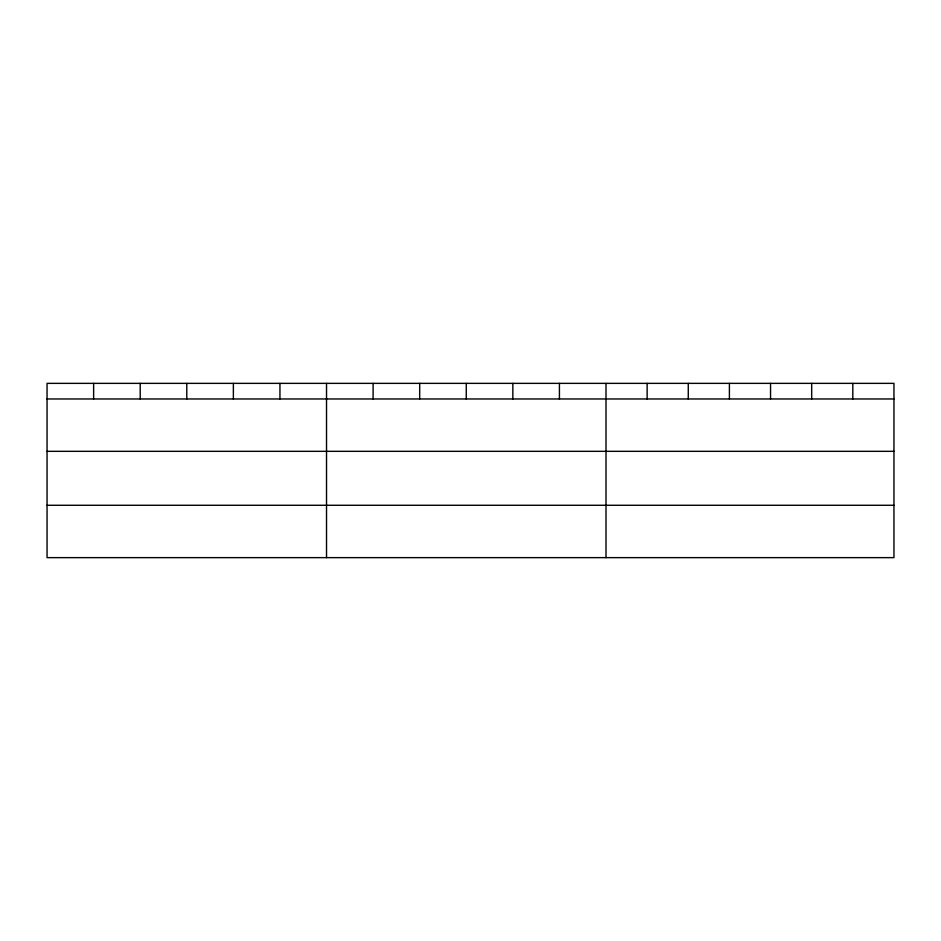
<?xml version="1.0" encoding="UTF-8"?>
<svg xmlns="http://www.w3.org/2000/svg" width="941" height="941" viewBox="0 0 941 941"><rect width="100%" height="100%" fill="white"/><g stroke="black" fill="none" stroke-linecap="round" stroke-linejoin="round"><path stroke-width="1.41" d="M893.95 451.327L893.95 383.363L47.05 383.363L47.05 557.637L893.95 557.637L893.95 451.327L47.05 451.327M47.05 398.972L893.95 398.972M47.05 505.27L893.95 505.27M852.817 383.363L852.817 398.972M811.683 383.363L811.683 398.972M770.55 383.363L770.55 398.972M729.404 383.363L729.404 398.972M688.271 383.363L688.271 398.972M647.137 383.363L647.137 398.972M606.004 383.363L606.004 557.637M559.425 383.363L559.425 398.972M512.845 383.363L512.845 398.972M466.265 383.363L466.265 398.972M419.686 383.363L419.686 398.972M373.106 383.363L373.106 398.972M326.527 383.363L326.527 557.637M279.947 383.363L279.947 398.972M233.368 383.363L233.368 398.972M186.789 383.363L186.789 398.972M140.209 383.363L140.209 398.972M93.629 383.363L93.629 398.972"/></g></svg>
